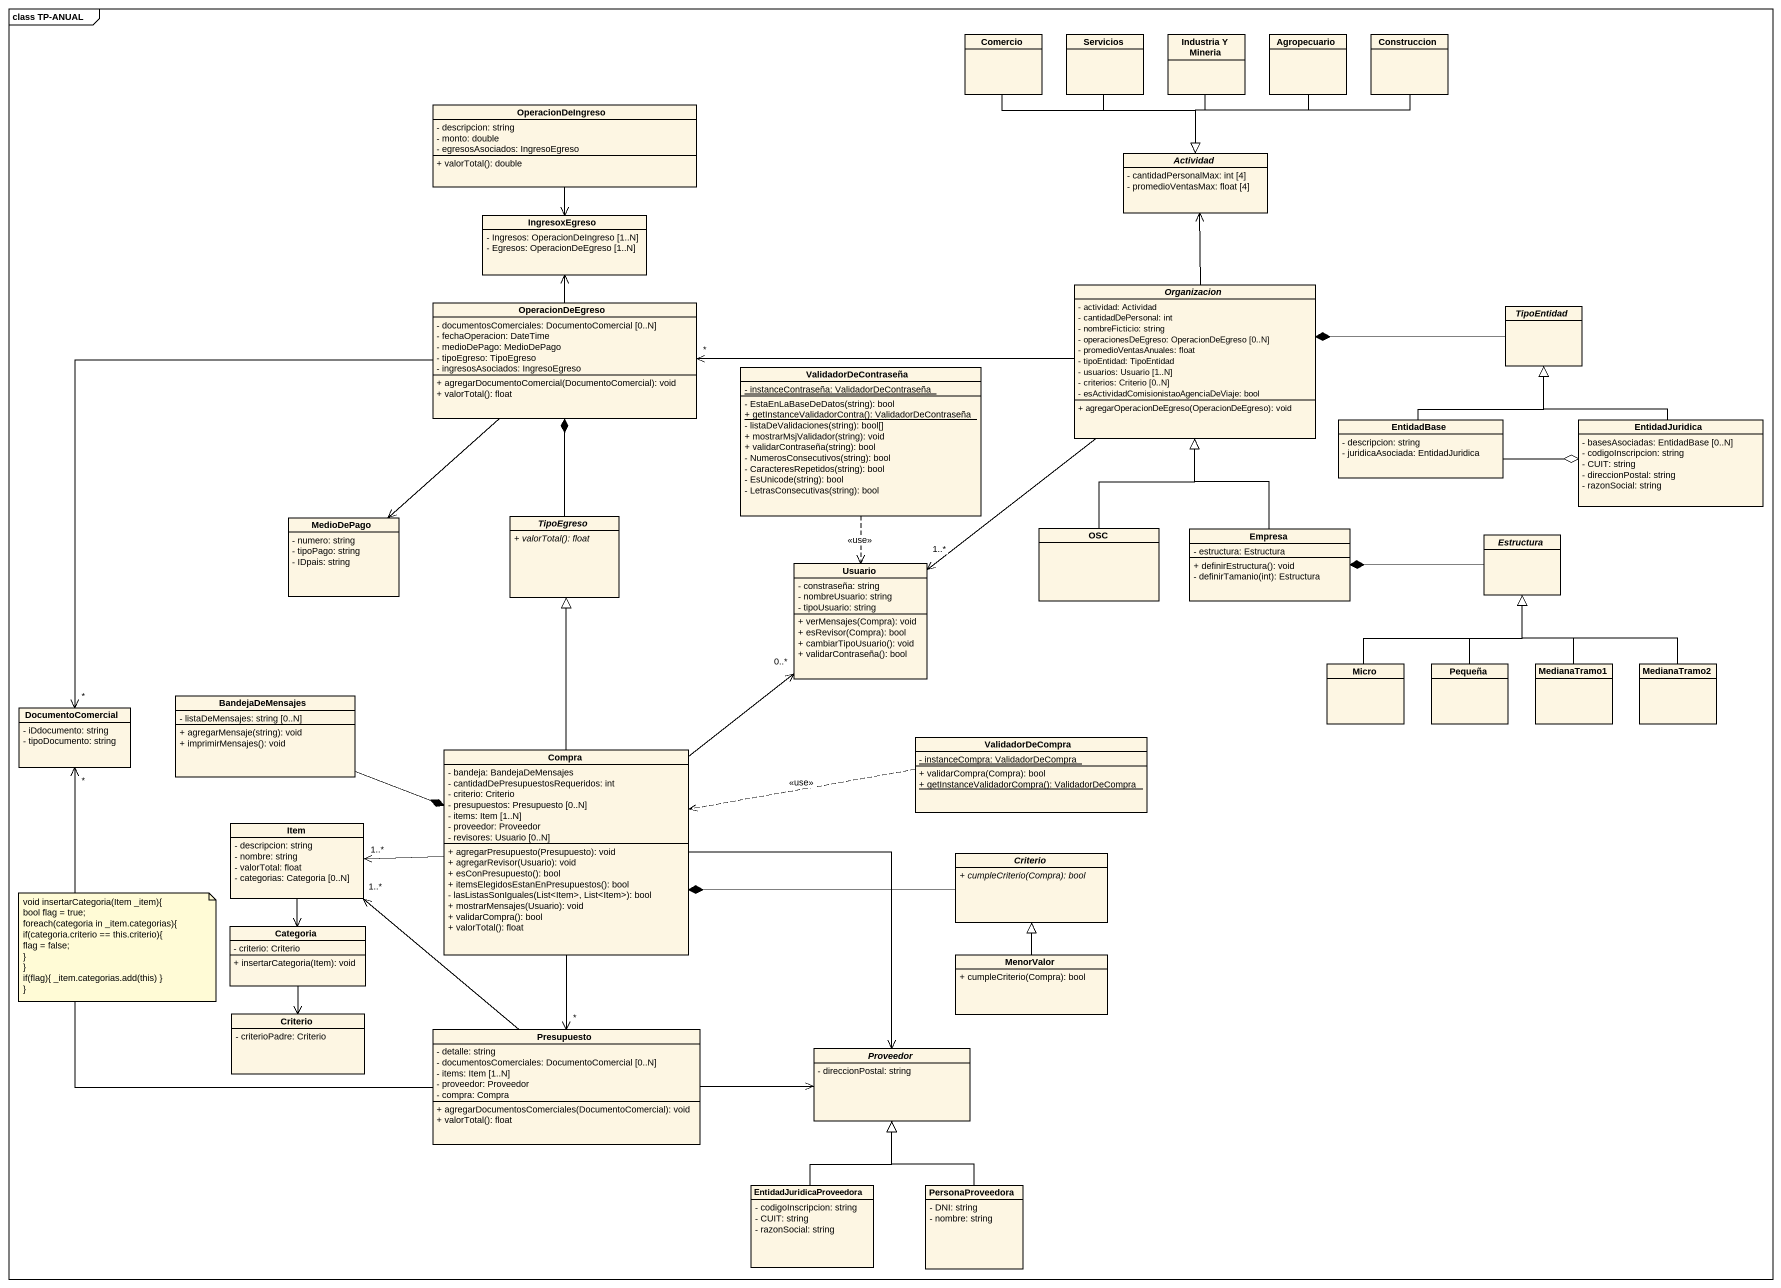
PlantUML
@startuml
mainframe class TP-ANUAL
hide circle
hide empty members
skinparam classAttributeIconSize 0
class Comercio
class Servicios
class "Industria Y Mineria" as Industria_Y_Mineria
class Agropecuario
class Construccion
class OperacionDeIngreso {
  - descripcion: string
  - monto: double
  - egresosAsociados: IngresoEgreso
  + valorTotal(): double
}
abstract class Actividad {
  - cantidadPersonalMax: int [4]
  - promedioVentasMax: float [4]
}
class IngresoxEgreso {
  - Ingresos: OperacionDeIngreso [1..N]
  - Egresos: OperacionDeEgreso [1..N]
}
class OperacionDeEgreso {
  - documentosComerciales: DocumentoComercial [0..N]
  - fechaOperacion: DateTime
  - medioDePago: MedioDePago
  - tipoEgreso: TipoEgreso
  - ingresosAsociados: IngresoEgreso
  + agregarDocumentoComercial(DocumentoComercial): void
  + valorTotal(): float
}
abstract class Organizacion {
  - actividad: Actividad
  - cantidadDePersonal: int
  - nombreFicticio: string
  - operacionesDeEgreso: OperacionDeEgreso [0..N]
  - promedioVentasAnuales: float
  - tipoEntidad: TipoEntidad
  - usuarios: Usuario [1..N]
  - criterios: Criterio [0..N]
  - esActividadComisionistaoAgenciaDeViaje: bool
  + agregarOperacionDeEgreso(OperacionDeEgreso): void
}
abstract class TipoEntidad
class ValidadorDeContraseña {
  {static} - instanceContraseña: ValidadorDeContraseña
  - EstaEnLaBaseDeDatos(string): bool
  {static} + getInstanceValidadorContra(): ValidadorDeContraseña
  - listaDeValidaciones(string): bool[]
  + mostrarMsjValidador(string): void
  + validarContraseña(string): bool
  - NumerosConsecutivos(string): bool
  - CaracteresRepetidos(string): bool
  - EsUnicode(string): bool
  - LetrasConsecutivas(string): bool
}
class EntidadBase {
  - descripcion: string
  - juridicaAsociada: EntidadJuridica
}
class EntidadJuridica {
  - basesAsociadas: EntidadBase [0..N]
  - codigoInscripcion: string
  - CUIT: string
  - direccionPostal: string
  - razonSocial: string
}
class MedioDePago {
  - numero: string
  - tipoPago: string
  - IDpais: string
}
abstract class TipoEgreso {
  {abstract} + valorTotal(): float
}
class OSC
class Empresa {
  - estructura: Estructura
  + definirEstructura(): void
  - definirTamanio(int): Estructura
}
abstract class Estructura
class Usuario {
  - constraseña: string
  - nombreUsuario: string
  - tipoUsuario: string
  + verMensajes(Compra): void
  + esRevisor(Compra): bool
  + cambiarTipoUsuario(): void
  + validarContraseña(): bool
}
class BandejaDeMensajes {
  - listaDeMensajes: string [0..N]
  + agregarMensaje(string): void
  + imprimirMensajes(): void
}
class Micro
class Pequeña
class MedianaTramo1
class MedianaTramo2
class DocumentoComercial {
  - iDdocumento: string
  - tipoDocumento: string
}
class ValidadorDeCompra {
  {static} - instanceCompra: ValidadorDeCompra
  + validarCompra(Compra): bool
  {static} + getInstanceValidadorCompra(): ValidadorDeCompra
}
class Compra {
  - bandeja: BandejaDeMensajes
  - cantidadDePresupuestosRequeridos: int
  - criterio: Criterio
  - presupuestos: Presupuesto [0..N]
  - items: Item [1..N]
  - proveedor: Proveedor
  - revisores: Usuario [0..N]
  + agregarPresupuesto(Presupuesto): void
  + agregarRevisor(Usuario): void
  + esConPresupuesto(): bool
  + itemsElegidosEstanEnPresupuestos(): bool
  - lasListasSonIguales(List<Item>, List<Item>): bool
  + mostrarMensajes(Usuario): void
  + validarCompra(): bool
  + valorTotal(): float
}
class Item {
  - descripcion: string
  - nombre: string
  - valorTotal: float
  - categorias: Categoria [0..N]
}
abstract class Criterio {
  {abstract} + cumpleCriterio(Compra): bool
}
class Categoria {
  - criterio: Criterio
  + insertarCategoria(Item): void
}
class MenorValor {
  + cumpleCriterio(Compra): bool
}
class "Criterio" as Criterio_2 {
  - criterioPadre: Criterio
}
class Presupuesto {
  - detalle: string
  - documentosComerciales: DocumentoComercial [0..N]
  - items: Item [1..N]
  - proveedor: Proveedor
  - compra: Compra
  + agregarDocumentosComerciales(DocumentoComercial): void
  + valorTotal(): float
}
abstract class Proveedor {
  - direccionPostal: string
}
class EntidadJuridicaProveedora {
  - codigoInscripcion: string
  - CUIT: string
  - razonSocial: string
}
class PersonaProveedora {
  - DNI: string
  - nombre: string
}
Comercio --|> Actividad
Servicios --|> Actividad
Industria_Y_Mineria --|> Actividad
Agropecuario --|> Actividad
Construccion -left-|> Actividad
IngresoxEgreso <-up- OperacionDeIngreso
OperacionDeEgreso -up-> IngresoxEgreso
OperacionDeEgreso --> MedioDePago
OperacionDeEgreso --> "*" DocumentoComercial
Organizacion -up-> Actividad
Organizacion -left-> "*" OperacionDeEgreso
Organizacion --> "1..*" Usuario
TipoEntidad -left-* Organizacion
ValidadorDeContraseña ..> Usuario : <<use>>
EntidadBase -up-|> TipoEntidad
EntidadBase -right-o EntidadJuridica
EntidadJuridica -up-|> TipoEntidad
TipoEgreso -up-* OperacionDeEgreso
OSC -up-|> Organizacion
Empresa -up-|> Organizacion
Estructura -left-* Empresa
BandejaDeMensajes -right-* Compra
Micro -up-|> Estructura
Pequeña -up-|> Estructura
MedianaTramo1 -up-|> Estructura
MedianaTramo2 -up-|> Estructura
DocumentoComercial "*" <-- Presupuesto
ValidadorDeCompra .left.> Compra : <<use>>
Compra -up-|> TipoEgreso
Compra -up-> "0..*" Usuario
Compra --> "*" Presupuesto
Item "1..*" <-right- Compra
Item "1..*" <-- Presupuesto
Criterio -left-* Compra
Categoria <-up- Item
Categoria --> Criterio_2
MenorValor -up-|> Criterio
Presupuesto -right-> Proveedor
Proveedor <-up- Compra
EntidadJuridicaProveedora -up-|> Proveedor
PersonaProveedora -up-|> Proveedor
note as N1
  void insertarCategoria(Item _item){
  bool flag = true;
  foreach(categoria in _item.categorias){
  if(categoria.criterio == this.criterio){
  flag = false;
  ~}
  ~}
  if(flag){ _item.categorias.add(this) }
  ~}
end note
@enduml
